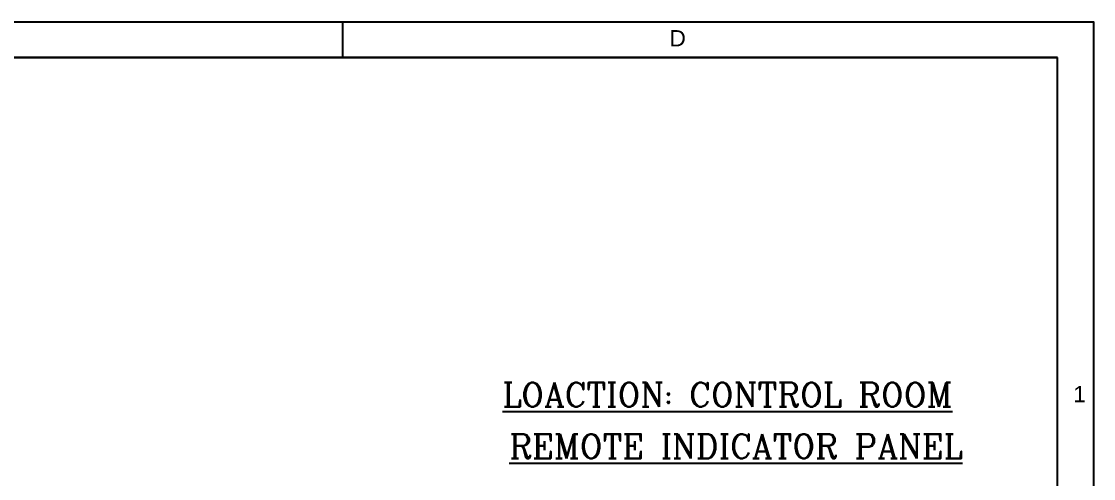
# Model space of a CAD drawing. Header units: inches. Extents: x 784 to 2184505, y 7 to 371504.
# Drawn here: x 159122 to 205116, y 174679 to 194290 of the extents above; entities that cross this region are included whole.
import ezdxf

# ---------------------------------------------------------------- set-up
doc = ezdxf.new("R2010")
doc.units = ezdxf.units.IN
doc.header["$MEASUREMENT"] = 0
doc.layers.add('SHEET', color=10, linetype='Continuous')
doc.styles.add('ROMANC', font='romanc.shx', dxfattribs={"height": 5})
doc.styles.get("Standard").update_dxf_attribs({"font": 'arial.ttf'})

msp = doc.modelspace()

# ---------------------------------------------------------------- linework, layer by layer
at = {"layer": 'SHEET', "color": 0, "linetype": 'Continuous'}
msp.add_line((172913.07839, 192748.30624, 12132.91572), (172913.07839, 194289.66212, 12132.91572), dxfattribs=at)
at = {"layer": 'SHEET', "color": 124, "linetype": 'Continuous', "true_color": 0x00a183}
for p, q in [((82807.30919, 192748.30624, 12132.91572), (203567.61843, 192748.30624, 12132.91572)), ((82807.30919, 192748.30624, 12132.91572), (203567.61843, 192748.30624, 12132.91572)), ((82807.30919, 192748.30624, 12132.91572), (203567.61843, 192748.30624, 12132.91572)), ((203567.61843, 192748.30624, 12132.91572), (82807.30919, 192748.30624, 12132.91572)), ((203567.61843, 104500.38795, 12132.91572), (203567.61843, 192748.30624, 12132.91572))]:
    msp.add_line(p, q, dxfattribs=at)
at = {"layer": 'SHEET', "color": 124, "linetype": 'Continuous', "true_color": 0x00a183, "elevation": 12132.91572}
msp.add_lwpolyline([(205115.82752, 102788.47582), (76614.47282, 102788.47582), (76614.47282, 194269.90309), (205115.82752, 194269.90309)], close=True, dxfattribs=at)

# ---------------------------------------------------------------- texts
at = {"style": 'ROMANC'}
for s, p in [('%%ULOACTION: CONTROL ROOM', (179761.15742, 177757.91573, 10919.62415)), ('%%UREMOTE INDICATOR PANEL', (180052.07483, 175545.78477, 386433.99139))]:
    msp.add_text(s, height=1037.7329945, dxfattribs=at).set_placement(p)
at = {"layer": 'SHEET', "color": 0, "linetype": 'Continuous'}
for s, p in [('D', (186922.3705, 193221.28444, 12132.91572)), ('1', (204244.75354, 177952.35082, 12132.91572))]:
    msp.add_text(s, height=696.69409, dxfattribs=at).set_placement(p)

doc.saveas('drawing.dxf')
